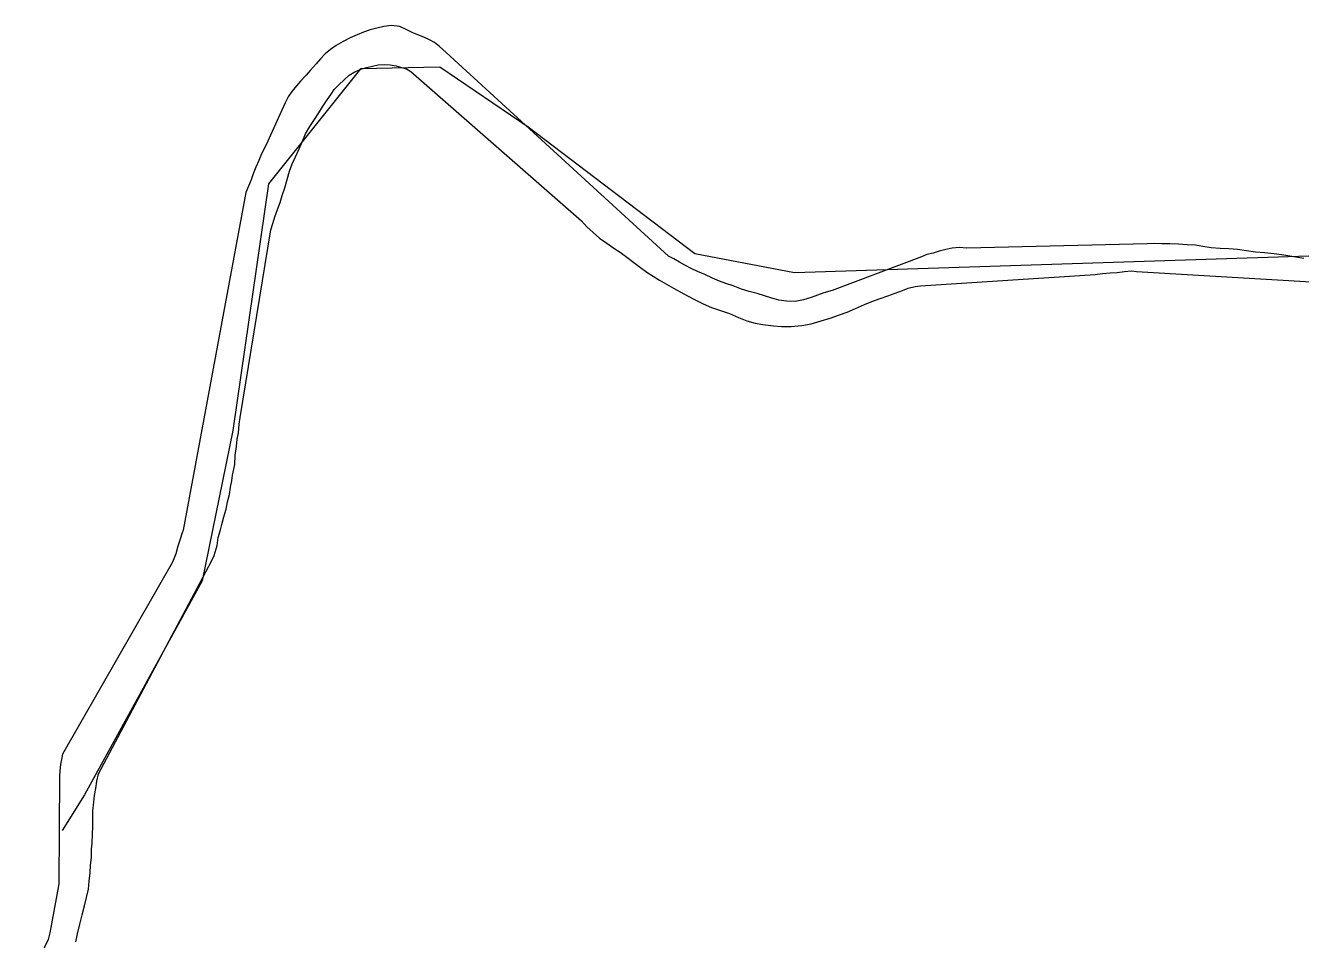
# Model space of a CAD drawing. Header units: millimetres. Extents: x 642261 to 742091, y 6812581 to 6930561.
# Drawn here: x 731021.3 to 731195, y 6902606.7 to 6902731.1 of the extents above; entities that cross this region are included whole.
import ezdxf

# ---------------------------------------------------------------- set-up
doc = ezdxf.new("R2010")
doc.units = ezdxf.units.MM
doc.layers.add('Block', color=10, linetype='Continuous')
doc.layers.add('SegmentoLogradouro', color=10, linetype='Continuous')

msp = doc.modelspace()

# ---------------------------------------------------------------- linework, layer by layer
at = {"layer": 'Block', "color": 7, "linetype": 'Continuous', "flags": 128}
for points in [[(731195.33, 6902699.44), (731193.97, 6902699.64), (731192.62, 6902699.89), (731191.31, 6902700.06), (731189.99, 6902700.18), (731188.73, 6902700.28), (731187.52, 6902700.47), (731186.3, 6902700.66), (731185.14, 6902700.74), (731183.95, 6902700.79), (731182.7, 6902700.87), (731181.6, 6902701.05), (731180.59, 6902701.22), (731179.47, 6902701.29), (731178.26, 6902701.37), (731177.08, 6902701.41), (731175.99, 6902701.44), (731174.99, 6902701.48), (731174, 6902701.43), (731149.48, 6902700.85), (731148.44, 6902700.91), (731147.48, 6902700.81), (731146.61, 6902700.64), (731145.69, 6902700.42), (731144.86, 6902700.17), (731144.03, 6902699.96), (731143.31, 6902699.66), (731131.14, 6902695.08), (731129.99, 6902694.76), (731128.29, 6902694.14), (731127.23, 6902693.79), (731126.09, 6902693.59), (731124.91, 6902693.64), (731123.88, 6902693.76), (731122.91, 6902694.05), (731121.92, 6902694.34), (731120.94, 6902694.65), (731119.86, 6902694.93), (731118.79, 6902695.27), (731117.65, 6902695.71), (731116.68, 6902696.03), (731115.79, 6902696.33), (731114.84, 6902696.73), (731113.81, 6902697.23), (731112.83, 6902697.67), (731111.95, 6902698.07), (731111.09, 6902698.53), (731110.35, 6902698.93), (731109.59, 6902699.36), (731108.86, 6902699.75), (731078.62, 6902727.44), (731077.68, 6902728.27), (731077.02, 6902728.81), (731076.33, 6902729.15), (731075.64, 6902729.49), (731074.89, 6902729.81), (731074.05, 6902730.14), (731073.23, 6902730.52), (731072.3, 6902730.97), (731071.17, 6902731.11), (731070.13, 6902730.99), (731069.18, 6902730.75), (731068.24, 6902730.54), (731067.34, 6902730.19), (731066.47, 6902729.83), (731065.54, 6902729.44), (731064.59, 6902728.96), (731063.65, 6902728.41), (731062.85, 6902727.87), (731062.14, 6902727.24), (731061.48, 6902726.57), (731060.91, 6902725.9), (731060.09, 6902725), (731059.54, 6902724.35), (731058.79, 6902723.55), (731058.23, 6902722.92), (731057.6, 6902722.16), (731057.1, 6902721.41), (731056.67, 6902720.62), (731054.68, 6902716.21), (731054.31, 6902715.37), (731053.9, 6902714.53), (731053.48, 6902713.65), (731053.09, 6902712.75), (731052.68, 6902711.83), (731052.34, 6902710.96), (731052.05, 6902710.11), (731051.69, 6902709.27), (731051.35, 6902708.41), (731042.82, 6902662.47), (731042.68, 6902662.12), (731042.39, 6902661.24), (731042.08, 6902660.28), (731041.81, 6902659.27), (731041.34, 6902658.13), (731026.4, 6902632.03), (731026.3, 6902631.51), (731026.1, 6902630.66), (731026.04, 6902629.68), (731025.96, 6902629.02), (731025.88, 6902614.43), (731025.83, 6902614.12), (731024.65, 6902607.7), (731024.42, 6902606.81), (731021.35, 6902600.35)], [(731195.33, 6902699.44), (731193.97, 6902699.64), (731192.62, 6902699.89), (731191.31, 6902700.06), (731189.99, 6902700.18), (731188.73, 6902700.28), (731187.52, 6902700.47), (731186.3, 6902700.66), (731185.14, 6902700.74), (731183.95, 6902700.79), (731182.7, 6902700.87), (731181.6, 6902701.05), (731180.59, 6902701.22), (731179.47, 6902701.29), (731178.26, 6902701.37), (731177.08, 6902701.41), (731175.99, 6902701.44), (731174.99, 6902701.48), (731174, 6902701.43), (731149.48, 6902700.85), (731148.44, 6902700.91), (731147.48, 6902700.81), (731146.61, 6902700.64), (731145.69, 6902700.42), (731144.86, 6902700.17), (731144.03, 6902699.96), (731143.31, 6902699.66), (731131.14, 6902695.08), (731129.99, 6902694.76), (731128.29, 6902694.14), (731127.23, 6902693.79), (731126.09, 6902693.59), (731124.91, 6902693.64), (731123.88, 6902693.76), (731122.91, 6902694.05), (731121.92, 6902694.34), (731120.94, 6902694.65), (731119.86, 6902694.93), (731118.79, 6902695.27), (731117.65, 6902695.71), (731116.68, 6902696.03), (731115.79, 6902696.33), (731114.84, 6902696.73), (731113.81, 6902697.23), (731112.83, 6902697.67), (731111.95, 6902698.07), (731111.09, 6902698.53), (731110.35, 6902698.93), (731109.59, 6902699.36), (731108.86, 6902699.75), (731078.62, 6902727.44), (731077.68, 6902728.27), (731077.02, 6902728.81), (731076.33, 6902729.15), (731075.64, 6902729.49), (731074.89, 6902729.81), (731074.05, 6902730.14), (731073.23, 6902730.52), (731072.3, 6902730.97), (731071.17, 6902731.11), (731070.13, 6902730.99), (731069.18, 6902730.75), (731068.24, 6902730.54), (731067.34, 6902730.19), (731066.47, 6902729.83), (731065.54, 6902729.44), (731064.59, 6902728.96), (731063.65, 6902728.41), (731062.85, 6902727.87), (731062.14, 6902727.24), (731061.48, 6902726.57), (731060.91, 6902725.9), (731060.09, 6902725), (731059.54, 6902724.35), (731058.79, 6902723.55), (731058.23, 6902722.92), (731057.6, 6902722.16), (731057.1, 6902721.41), (731056.67, 6902720.62), (731054.68, 6902716.21), (731054.31, 6902715.37), (731053.9, 6902714.53), (731053.48, 6902713.65), (731053.09, 6902712.75), (731052.68, 6902711.83), (731052.34, 6902710.96), (731052.05, 6902710.11), (731051.69, 6902709.27), (731051.35, 6902708.41), (731042.82, 6902662.47), (731042.68, 6902662.12), (731042.39, 6902661.24), (731042.08, 6902660.28), (731041.81, 6902659.27), (731041.34, 6902658.13), (731026.4, 6902632.03), (731026.3, 6902631.51), (731026.1, 6902630.66), (731026.04, 6902629.68), (731025.96, 6902629.02), (731025.88, 6902614.43), (731025.83, 6902614.12), (731024.65, 6902607.7), (731024.42, 6902606.81), (731021.35, 6902600.35)], [(731028.18, 6902606.48), (731028.44, 6902607.56), (731028.75, 6902608.91), (731029.04, 6902610.18), (731029.36, 6902611.37), (731029.66, 6902612.52), (731029.94, 6902613.67), (731030.03, 6902614.75), (731030.13, 6902615.86), (731030.2, 6902616.91), (731030.33, 6902617.96), (731030.34, 6902619.07), (731030.43, 6902619.93), (731030.47, 6902621.16), (731030.5, 6902622.13), (731030.49, 6902623.21), (731030.53, 6902624.32), (731030.67, 6902625.47), (731030.75, 6902626.38), (731030.91, 6902627.35), (731031.07, 6902628.33), (731031.29, 6902629.33), (731045.9, 6902656.81), (731046.71, 6902658.33), (731047.04, 6902659.04), (731047.42, 6902660.38), (731047.59, 6902661.47), (731047.9, 6902662.54), (731048.09, 6902663.27), (731048.35, 6902664.31), (731048.64, 6902665.34), (731048.83, 6902666.35), (731049.11, 6902667.34), (731049.27, 6902668.32), (731049.43, 6902669.18), (731049.54, 6902669.96), (731049.83, 6902671.43), (731049.88, 6902672.62), (731050.08, 6902673.86), (731050.17, 6902674.86), (731050.35, 6902675.73), (731050.45, 6902676.88), (731050.57, 6902677.82), (731054.76, 6902703.34), (731055.02, 6902704.2), (731055.27, 6902705.1), (731055.65, 6902706.11), (731056, 6902707.02), (731056.27, 6902708.01), (731056.63, 6902709.05), (731056.95, 6902710.19), (731057.3, 6902711.3), (731057.66, 6902712.31), (731058.1, 6902713.26), (731058.61, 6902714.36), (731059.04, 6902715.38), (731059.47, 6902716.4), (731060.04, 6902717.38), (731060.68, 6902718.35), (731061.26, 6902719.25), (731061.75, 6902720.05), (731062.39, 6902721.02), (731062.93, 6902721.76), (731063.38, 6902722.41), (731064.01, 6902723.05), (731064.7, 6902723.74), (731065.41, 6902724.35), (731066.17, 6902724.8), (731066.98, 6902725.16), (731067.8, 6902725.39), (731068.58, 6902725.57), (731069.35, 6902725.76), (731070.15, 6902725.81), (731070.99, 6902725.75), (731071.79, 6902725.62), (731072.51, 6902725.4), (731073.18, 6902725.23), (731073.77, 6902724.88), (731097.02, 6902704.57), (731097.75, 6902703.73), (731098.61, 6902702.97), (731099.47, 6902702.2), (731100.47, 6902701.51), (731101.41, 6902700.82), (731102.3, 6902700.29), (731103.2, 6902699.6), (731104.15, 6902698.87), (731105.05, 6902698.21), (731105.91, 6902697.57), (731106.77, 6902697.04), (731107.65, 6902696.49), (731108.57, 6902695.95), (731109.56, 6902695.38), (731110.56, 6902694.83), (731111.44, 6902694.35), (731112.47, 6902693.79), (731113.6, 6902693.24), (731114.72, 6902692.78), (731115.94, 6902692.35), (731117.15, 6902691.93), (731118.39, 6902691.38), (731119.51, 6902690.97), (731120.65, 6902690.63), (731121.72, 6902690.45), (731123.13, 6902690.26), (731124.3, 6902690.17), (731125.55, 6902690.16), (731127.01, 6902690.3), (731128.26, 6902690.53), (731129.62, 6902690.96), (731130.85, 6902691.33), (731132.02, 6902691.7), (731133.18, 6902692.13), (731134.33, 6902692.64), (731135.54, 6902693.16), (731136.54, 6902693.57), (731137.68, 6902693.97), (731138.71, 6902694.36), (731139.73, 6902694.72), (731140.69, 6902695.07), (731141.5, 6902695.38), (731142.41, 6902695.61), (731143.18, 6902695.73), (731166.95, 6902697.27), (731167.95, 6902697.4), (731168.95, 6902697.47), (731169.92, 6902697.5), (731170.92, 6902697.68), (731171.87, 6902697.77), (731172.54, 6902697.67), (731197.86, 6902696.16)]]:
    msp.add_lwpolyline(points, dxfattribs=at)
at = {"layer": 'SegmentoLogradouro', "color": 36, "linetype": 'Continuous', "flags": 128}
msp.add_lwpolyline([(731207.2362, 6902700.0936), (731125.9935, 6902697.4563), (731112.4332, 6902700.0517), (731089.7686, 6902717.2951), (731077.7236, 6902725.4637), (731066.9243, 6902725.2047), (731054.4211, 6902709.572), (731049.5521, 6902676.0515), (731045.4037, 6902655.5894), (731029.3562, 6902626.486), (731026.3298, 6902621.6422)], dxfattribs=at)
msp.add_lwpolyline([(731207.2362, 6902700.0936), (731125.9935, 6902697.4563), (731112.4332, 6902700.0517), (731089.7686, 6902717.2951), (731077.7236, 6902725.4637), (731066.9243, 6902725.2047), (731054.4211, 6902709.572), (731049.5521, 6902676.0515), (731045.4037, 6902655.5894), (731029.3562, 6902626.486), (731026.3298, 6902621.6422)], dxfattribs=at)

doc.saveas('drawing.dxf')
